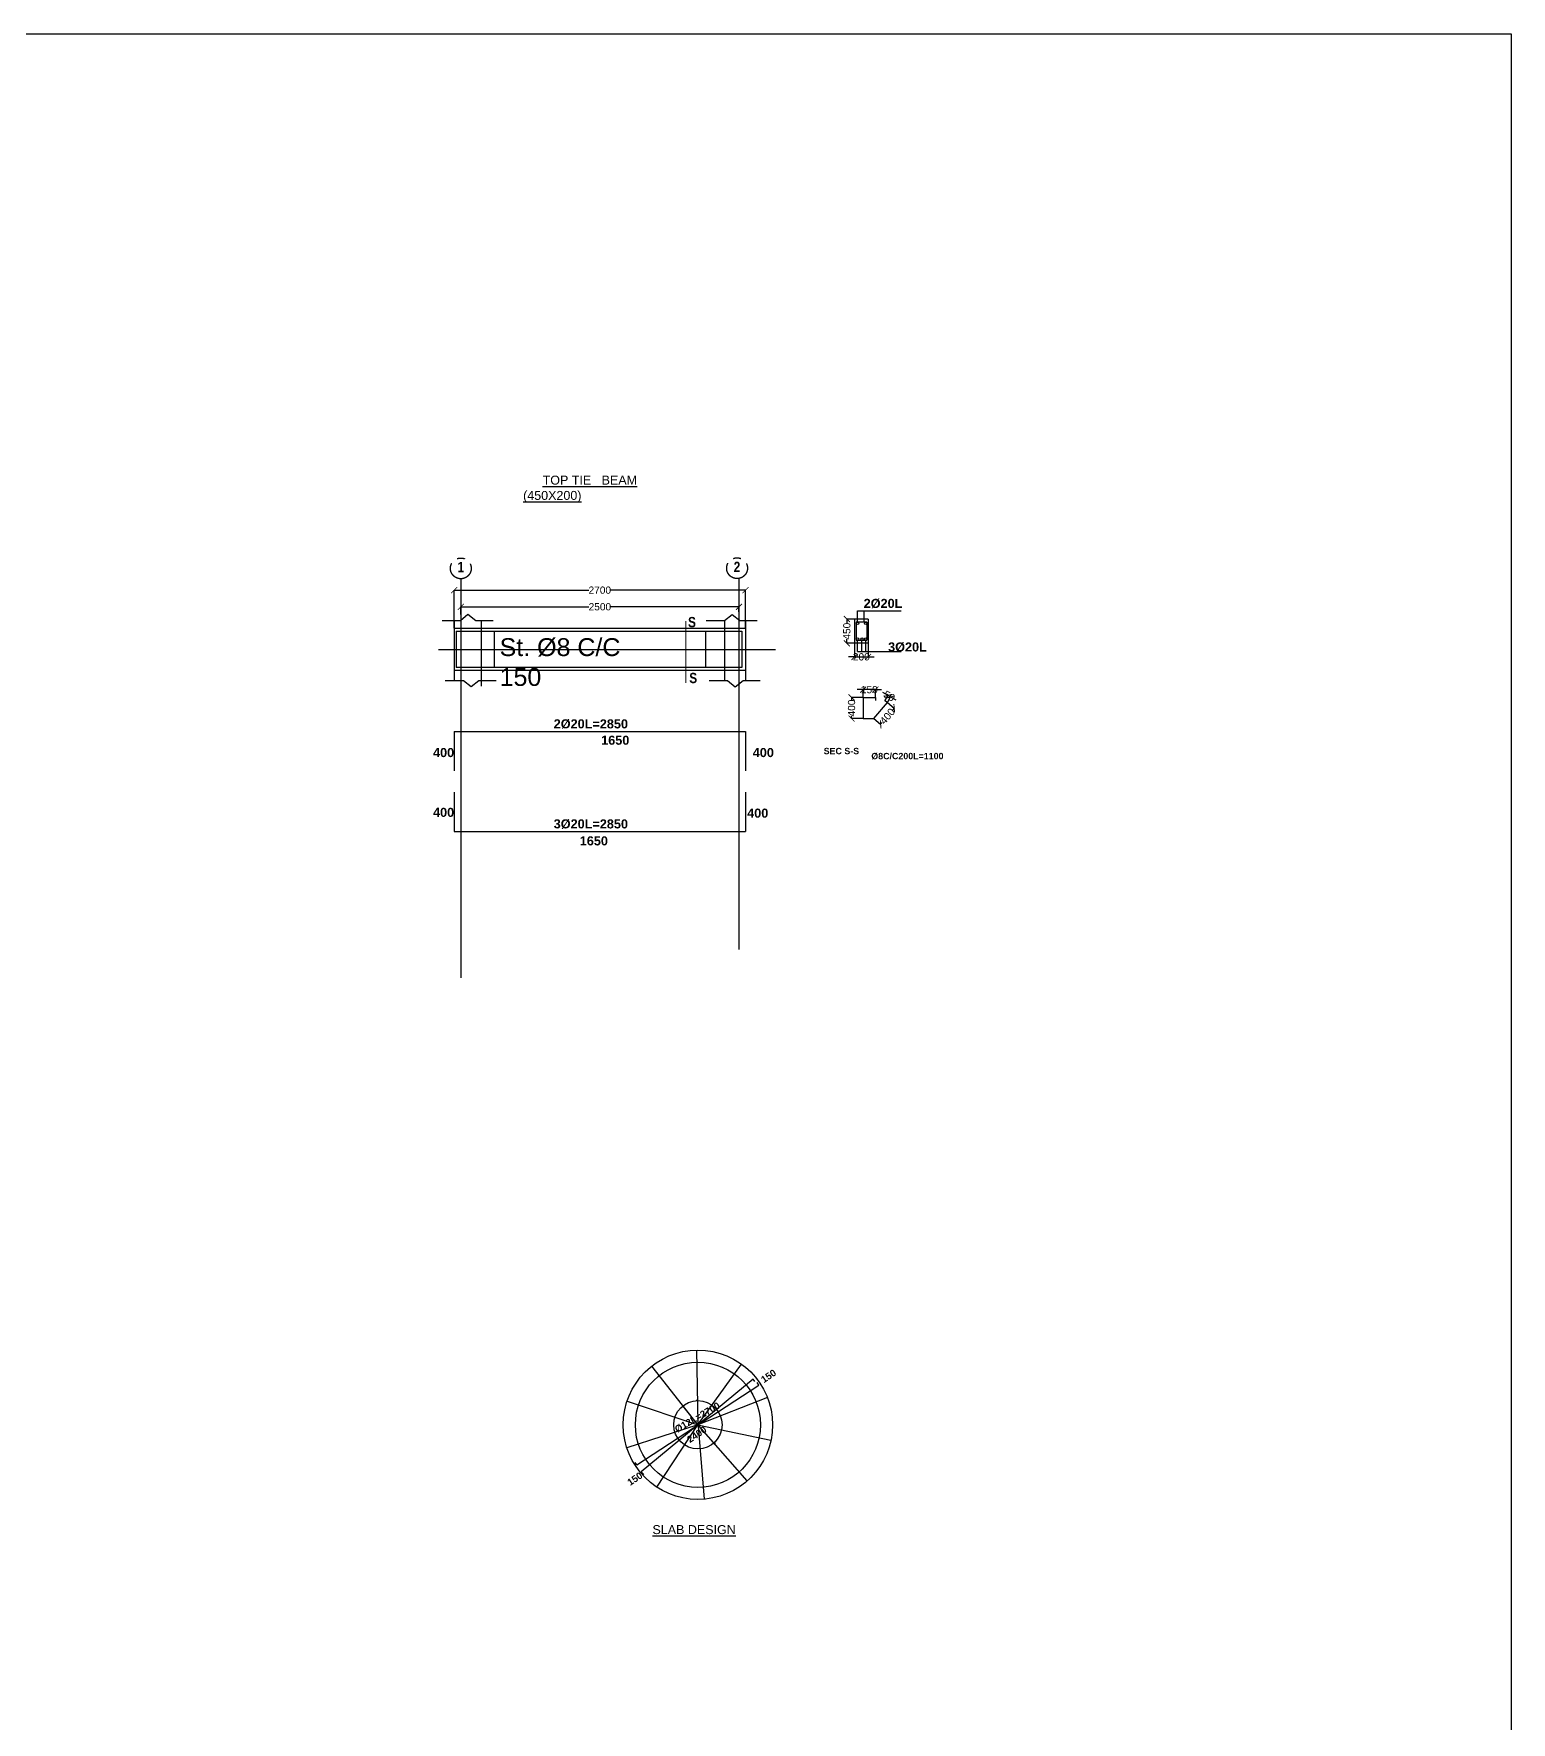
# Model space of a CAD drawing. Header units: inches. Extents: x -291016 to -124071, y 25078 to 137196.
# Drawn here: x -148515 to -124071, y 109271 to 137196 of the extents above; entities that cross this region are included whole.
import ezdxf

# ---------------------------------------------------------------- set-up
doc = ezdxf.new("R2010")
doc.units = ezdxf.units.IN
doc.header["$MEASUREMENT"] = 0
doc.linetypes.add('CENTER', pattern=[2, 1.25, -0.25, 0.25, -0.25])
doc.linetypes.add('CENTER2', pattern=[28.575, 19.05, -3.175, 3.175, -3.175])
doc.layers.add('AXIS', color=8, linetype='CENTER')
doc.layers.add('TEX', color=4, linetype='Continuous')
for name, color, linetype, lineweight in [('bar', 2, 'Continuous', 60), ('DOOR', 112, 'Continuous', 20), ('texts', 3, 'Continuous', 15), ('wal', 7, 'Continuous', 50)]:
    doc.layers.add(name, color=color, linetype=linetype, lineweight=lineweight)
doc.styles.add('50', font='arial.ttf', dxfattribs={"height": 150})
doc.styles.add('G', font='arial.ttf')
doc.styles.add('SIMPLEX', font='arial.ttf', dxfattribs={"height": 120})
doc.styles.add('Swiss Outline Bold Condensed', font='swisscbo.ttf')
doc.dimstyles.new('25SC', dxfattribs={"dimtxt": 20, "dimasz": 100, "dimexe": 0, "dimexo": 0, "dimgap": 0, "dimtad": 0, "dimdec": 0, "dimzin": 0, "dimdsep": 46, "dimtxsty": 'SIMPLEX', "dimblk": 'ARCHTICK', "dimcen": 0, "dimclrd": 1, "dimclre": 1, "dimclrt": 6, "dimadec": 0, "dimazin": 0, "dimtfac": 1, "dimtdec": 0, "dimtix": 1, "dimtmove": 2, "dimatfit": 3, "dimldrblk": 'ARCHTICK', "dimfxl": 50, "dimtolj": 1, "dimtzin": 0, "dimarcsym": 0})

# ---------------------------------------------------------------- blocks, each defined once
blk = doc.blocks.new('_ArchTick')
at = {"color": 0, "const_width": 0.15}
blk.add_lwpolyline([(-0.5, -0.5), (0.5, 0.5)], dxfattribs=at)
blk = doc.blocks.new('*D110')
at = {"color": 1, "lineweight": -2, "transparency": 16777216}
for p, q in [((-141449, 127590), (-141449, 127719)), ((-141449, 127719), (-139329, 127719)), ((-136849, 127719), (-138969, 127719)), ((-136849, 127634), (-136849, 127719))]:
    blk.add_line(p, q, dxfattribs=at)
at = {"layer": 'Defpoints', "color": 0, "transparency": 16777216}
for p in [(-136849, 127719), (-136849, 127634), (-141449, 127590)]:
    blk.add_point(p, dxfattribs=at)
at = {"color": 1, "lineweight": -2, "transparency": 16777216, "xscale": 100, "yscale": 100, "zscale": 100, "rotation": 180}
blk.add_blockref('_ArchTick', (-141449, 127719), dxfattribs=at)
at = {"color": 1, "lineweight": -2, "transparency": 16777216, "xscale": 100, "yscale": 100, "zscale": 100}
blk.add_blockref('_ArchTick', (-136849, 127719), dxfattribs=at)
at = {"color": 6, "transparency": 16777216, "insert": (-139149, 127719), "char_height": 120, "attachment_point": 5, "style": 'SIMPLEX'}
blk.add_mtext('\\A1;2500', dxfattribs=at)
blk = doc.blocks.new('*D111')
at = {"color": 1, "lineweight": -2, "transparency": 16777216}
for p, q in [((-141560, 127364), (-141560, 127994)), ((-141560, 127994), (-139330, 127994)), ((-136740, 127994), (-138970, 127994)), ((-136740, 127364), (-136740, 127994))]:
    blk.add_line(p, q, dxfattribs=at)
at = {"layer": 'Defpoints', "color": 0, "transparency": 16777216}
for p in [(-136740, 127994), (-141560, 127364), (-136740, 127364)]:
    blk.add_point(p, dxfattribs=at)
at = {"color": 1, "lineweight": -2, "transparency": 16777216, "xscale": 100, "yscale": 100, "zscale": 100, "rotation": 180}
blk.add_blockref('_ArchTick', (-141560, 127994), dxfattribs=at)
at = {"color": 1, "lineweight": -2, "transparency": 16777216, "xscale": 100, "yscale": 100, "zscale": 100}
blk.add_blockref('_ArchTick', (-136740, 127994), dxfattribs=at)
at = {"color": 6, "transparency": 16777216, "insert": (-139150, 127994), "char_height": 120, "attachment_point": 5, "style": 'SIMPLEX'}
blk.add_mtext('\\A1;2700', dxfattribs=at)
blk = doc.blocks.new('*D212')
at = {"color": 1, "lineweight": -2, "transparency": 16777216}
for p, q in [((-134382, 126254), (-134469, 126304)), ((-134435, 126163), (-134382, 126254)), ((-134392, 126138), (-134339, 126229)), ((-134339, 126229), (-134382, 126254)), ((-134339, 126229), (-134252, 126179))]:
    blk.add_line(p, q, dxfattribs=at)
at = {"layer": 'Defpoints', "color": 0, "transparency": 16777216}
for p in [(-134382, 126254), (-134435, 126163), (-134392, 126138)]:
    blk.add_point(p, dxfattribs=at)
at = {"color": 1, "lineweight": -2, "transparency": 16777216, "xscale": 100, "yscale": 100, "zscale": 100}
for p, rotation in [((-134382, 126254), 329.9862666535626), ((-134339, 126229), 149.9862666535626)]:
    blk.add_blockref('_ArchTick', p, dxfattribs=dict(at, rotation=rotation))
at = {"color": 6, "transparency": 16777216, "insert": (-134361, 126242), "char_height": 120, "attachment_point": 5, "rotation": 329.9863, "style": 'SIMPLEX'}
blk.add_mtext('\\A1;50', dxfattribs=at)
blk = doc.blocks.new('*D213')
at = {"color": 1, "lineweight": -2, "transparency": 16777216}
for p, q in [((-134936, 127516), (-135063, 127516)), ((-135063, 127516), (-135063, 127451)), ((-135063, 127116), (-135063, 127182)), ((-134936, 127116), (-135063, 127116))]:
    blk.add_line(p, q, dxfattribs=at)
at = {"layer": 'Defpoints', "color": 0, "transparency": 16777216}
for p in [(-134936, 127516), (-135063, 127116), (-134936, 127116)]:
    blk.add_point(p, dxfattribs=at)
at = {"color": 1, "lineweight": -2, "transparency": 16777216, "xscale": 100, "yscale": 100, "zscale": 100}
for p, rotation in [((-135063, 127516), 90), ((-135063, 127116), 270)]:
    blk.add_blockref('_ArchTick', p, dxfattribs=dict(at, rotation=rotation))
at = {"color": 6, "transparency": 16777216, "insert": (-135063, 127316), "char_height": 120, "attachment_point": 5, "rotation": 90, "style": 'SIMPLEX'}
blk.add_mtext('\\A1;450', dxfattribs=at)
blk = doc.blocks.new('*D214')
at = {"color": 1, "lineweight": -2, "transparency": 16777216}
for p, q in [((-134936, 127116.5), (-134936, 126891)), ((-134711, 127116.5), (-134711, 126891)), ((-134936, 126891), (-135036, 126891)), ((-134936, 126891), (-134711, 126891)), ((-134711, 126891), (-134611, 126891))]:
    blk.add_line(p, q, dxfattribs=at)
at = {"layer": 'Defpoints', "color": 0, "transparency": 16777216}
for p in [(-134936, 127116.5), (-134711, 127116.5), (-134711, 126891)]:
    blk.add_point(p, dxfattribs=at)
at = {"color": 1, "lineweight": -2, "transparency": 16777216, "xscale": 100, "yscale": 100, "zscale": 100}
blk.add_blockref('_ArchTick', (-134936, 126891), dxfattribs=at)
at = {"color": 1, "lineweight": -2, "transparency": 16777216, "xscale": 100, "yscale": 100, "zscale": 100, "rotation": 180}
blk.add_blockref('_ArchTick', (-134711, 126891), dxfattribs=at)
at = {"color": 6, "transparency": 16777216, "insert": (-134823.5, 126891), "char_height": 120, "attachment_point": 5, "style": 'SIMPLEX'}
blk.add_mtext('\\A1;200', dxfattribs=at)

msp = doc.modelspace()

# ---------------------------------------------------------------- linework, layer by layer
at = {"color": 0}
for p, q in [((-134886, 127466.5), (-134886, 127650.5)), ((-134886, 127650.5), (-134164, 127650.5)), ((-134777, 127466.5), (-134777, 127650.5)), ((-134886, 126982.5), (-134886, 127166.5)), ((-134814, 126982.5), (-134814, 127166.5)), ((-134751, 126982.5), (-134751, 127166.5)), ((-134886, 126982.5), (-134164, 126982.5))]:
    msp.add_line(p, q, dxfattribs=at)
at = {"color": 3}
for p, q in [((-141759.7492, 127494.3547), (-141457.2492, 127494.3547)), ((-141559.5008, 127494.3725), (-141559.5008, 126500.8433)), ((-141559.5008, 127364.1374), (-136739.5008, 127364.1817)), ((-141457.2492, 127494.3547), (-141332.2175, 127595.3548)), ((-141332.2175, 127595.3548), (-141201.7492, 127494.3547)), ((-141201.7492, 127494.3547), (-140916.7492, 127494.3547)), ((-141107.234, 126404.3254), (-141107.234, 127494.3547)), ((-137390.0008, 127491.0441), (-137087.5008, 127491.0441)), ((-137087.5008, 127491.0441), (-136962.4691, 127592.0443)), ((-137087.3215, 127491.0441), (-137087.3215, 126492.2562)), ((-136962.4691, 127592.0443), (-136832.0008, 127491.0441)), ((-136832.0008, 127491.0441), (-136547.0008, 127491.0441)), ((-136739.5008, 127491.0441), (-136739.5008, 126492.2562)), ((-134936, 127516.5), (-134936, 127116.5)), ((-134711, 127516.5), (-134936, 127516.5)), ((-134711, 127516.5), (-134936, 127516.5)), ((-134711, 127516.5), (-134711, 127116.5)), ((-134711, 127116.5), (-134936, 127116.5)), ((-141820.0008, 127014.1936), (-136245.0008, 127014.1936)), ((-136739.5008, 126664.1936), (-141559.5008, 126664.1936)), ((-141708.484, 126500.8254), (-141405.984, 126500.8254)), ((-141405.984, 126500.8254), (-141280.9522, 126399.8253)), ((-141280.9522, 126399.8253), (-141150.484, 126500.8254)), ((-141150.484, 126500.8254), (-140865.484, 126500.8254)), ((-137338.7355, 126497.5149), (-137036.2355, 126497.5149)), ((-137036.2355, 126497.5149), (-136911.2038, 126396.5147)), ((-136911.2038, 126396.5147), (-136780.7355, 126497.5149)), ((-136780.7355, 126497.5149), (-136495.7355, 126497.5149)), ((-134591.5, 126220), (-134591.5, 126170)), ((-134391.822, 126137.7198), (-134435.1172, 126162.7302)), ((-141559.5751, 125658.193), (-136739.5751, 125658.193)), ((-141559.5751, 125658.193), (-141559.5751, 125008.193)), ((-136739.5751, 125658.2492), (-136739.5751, 125008.2492)), ((-141559.5497, 124653.6372), (-141559.5497, 124003.6372)), ((-136739.5497, 124653.6934), (-136739.5497, 124003.6934)), ((-141559.5497, 124003.6372), (-136739.5497, 124003.6934)), ((-136521.749, 114848.3897), (-136521.749, 114848.3897)), ((-136485.693, 114789.8075), (-136485.693, 114789.8075)), ((-137539.4551, 114205.4253), (-137774.793, 114504.1142)), ((-137533.6251, 114610.2635), (-137548.3707, 114589.6635)), ((-137533.9572, 114590.1804), (-137541.3038, 114599.5362)), ((-137526.749, 114189.2988), (-137527.7308, 114190.545)), ((-137743.5693, 113861.5074), (-137751.1403, 113859.0565)), ((-137492.4856, 113807.1681), (-137491.1484, 113791.8386)), ((-137248.8739, 113875.8667), (-137273.1885, 113880.9451)), ((-137251.0323, 113900.5278), (-137248.7609, 113874.5763))]:
    msp.add_line(p, q, dxfattribs=at)
at = {"color": 6}
for p, q in [((-134906, 127466.5), (-134906, 127166.5)), ((-134731, 127466.5), (-134906, 127466.5)), ((-134731, 127466.5), (-134731, 127166.5)), ((-141526.4855, 127314.1936), (-136802.9983, 127314.1936)), ((-141526.4855, 127314.1936), (-141526.4855, 126714.1936)), ((-140899.5008, 127314.1936), (-140899.5008, 126714.1936)), ((-137399.5008, 127314.1936), (-137399.5008, 126714.1936)), ((-136802.9983, 127314.1936), (-136802.9983, 126714.1936)), ((-134906, 127166.5), (-134731, 127166.5)), ((-136802.9983, 126714.1936), (-141526.4855, 126714.1936)), ((-134791.5, 126220), (-134791.5, 125870)), ((-134791.5, 126220), (-134591.5, 126220)), ((-134616.5, 125870), (-134391.822, 126137.7198)), ((-134791.5, 125870), (-134616.5, 125870))]:
    msp.add_line(p, q, dxfattribs=at)
at = {"color": 1}
for p, q in [((-134791.5, 126349), (-134891.5, 126349)), ((-134791.5, 126220), (-134791.5, 126349)), ((-134591.5, 126349), (-134791.5, 126349)), ((-134591.5, 126220), (-134591.5, 126349)), ((-134591.5, 126349), (-134491.5, 126349)), ((-134791.5, 126220), (-134984.5, 126220)), ((-134984.5, 126220), (-134984.5, 126177.3192)), ((-134391.822, 126137.7198), (-134278.9113, 126042.962)), ((-134278.9113, 126042.962), (-134306.1895, 126010.4581)), ((-134984.5, 125870), (-134984.5, 125912.6808)), ((-134791.5, 125870), (-134984.5, 125870)), ((-134616.5, 125870), (-134503.5894, 125775.2422)), ((-134503.5894, 125775.2422), (-134476.3111, 125807.7461)), ((-137548.2254, 115425.0586), (-137526.4446, 114209.5366)), ((-137539.0375, 114205.737), (-138291.1521, 115160.3147)), ((-137515.6698, 114205.8357), (-136807.9914, 115194.4826)), ((-138698.0864, 114581.887), (-137545.9846, 114196.6486)), ((-136376.878, 114640.615), (-137526.8304, 114190.2439)), ((-137546.4656, 114183.8877), (-138701.8004, 113809.8886)), ((-138206.6239, 113159.174), (-137526.8304, 114190.2439)), ((-137527.7308, 114190.545), (-137526.8304, 114190.2439)), ((-137526.8304, 114190.2439), (-137527.3589, 114190.0728)), ((-137526.8304, 114190.2439), (-137526.749, 114189.2988)), ((-137525.0581, 114169.6786), (-137420.7907, 112959.805)), ((-136710.4887, 113263.5236), (-137513.4774, 114175.0854)), ((-137507.5656, 114186.2165), (-136317.9644, 113937.524))]:
    msp.add_line(p, q, dxfattribs=at)
at = {"color": 5}
for p, q in [((-138538.372, 113525.8645), (-136521.749, 114848.3897)), ((-136612.6161, 114946.5403), (-138463.1161, 113414.7917)), ((-136585.1961, 114904.7295), (-136612.6161, 114946.5403)), ((-136521.749, 114848.3897), (-136549.169, 114890.2005)), ((-138538.372, 113525.8645), (-138565.792, 113567.6753)), ((-138420.7562, 113367.6006), (-138463.1161, 113414.7917))]:
    msp.add_line(p, q, dxfattribs=at)
at = {"color": 3}
msp.add_lwpolyline([(-291016.0008, 137196.5), (-124070.9026, 137196.5), (-124070.9026, 25078.3067), (-291016.0008, 25078.3067)], close=True, dxfattribs=at)
at = {"color": 6}
for centre in [(-134886, 127446.5), (-134751, 127446.5), (-134886, 127186.5), (-134814, 127186.5), (-134751, 127186.5)]:
    msp.add_circle(centre, 20, dxfattribs=at)
at = {"color": 3}
for radius in [1234.9998, 1234.9998, 1034.9998]:
    msp.add_circle((-137526.8305, 114190.244), radius, dxfattribs=at)
msp.add_circle((-137526.8304, 114190.2439), 400)
at = {"layer": 'AXIS', "linetype": 'CENTER2', "ltscale": 1000}
for p, q in [((-141449.4651, 128182.4797), (-141449.7526, 121584.9267)), ((-136849.4651, 128182.5919), (-136849.7323, 122051.4299))]:
    msp.add_line(p, q, dxfattribs=at)
at = {"layer": 'AXIS', "ltscale": 500}
for centre in [(-141449.4651, 128354.3368), (-136879.0098, 128357.5683)]:
    msp.add_circle(centre, 171.857, dxfattribs=at)
at = {"layer": 'bar', "ltscale": 150, "const_width": 20}
msp.add_lwpolyline([(-137726.0008, 126456.6936), (-137726.0008, 127486.9609)], dxfattribs=at)
at = {"layer": 'DOOR', "color": 2, "linetype": 'Continuous', "ltscale": 0.2}
msp.add_circle((-137527.2851, 114189.5543), 20, dxfattribs=at)

# ---------------------------------------------------------------- block references
at = {"color": 1, "xscale": 100, "yscale": 100, "zscale": 100}
for p, rotation in [((-134984.5, 126220), 90), ((-134591.5, 126349), 180), ((-134278.9113, 126042.962), 49.99567424151289), ((-134984.5, 125870), 270), ((-134503.5894, 125775.2422), 229.9956742415129)]:
    msp.add_blockref('_ArchTick', p, dxfattribs=dict(at, rotation=rotation))
msp.add_blockref('_ArchTick', (-134791.5, 126349), dxfattribs=at)

# ---------------------------------------------------------------- texts
at = {"color": 6, "insert": (-134691.5, 126349), "char_height": 120, "attachment_point": 5, "style": 'SIMPLEX'}
msp.add_mtext('\\A1;150', dxfattribs=at)
at = {"color": 6, "char_height": 120, "attachment_point": 5, "style": 'SIMPLEX'}
for insert, rotation in [((-134984.5, 126045), 90), ((-134391.2503, 125909.1021), 49.99567424)]:
    msp.add_mtext('\\A1;400', dxfattribs=dict(at, insert=insert, rotation=rotation))
at = {"layer": 'TEX'}
for s, height, style, p in [('%%UTOP TIE   BEAM', 148, 'G', (-140096.0008, 129740.4287)), ('%%U(450X200)', 148, 'G', (-140419.0008, 129487.1936)), ('1', 170, 'Swiss Outline Bold Condensed', (-141504.516, 128291.6424)), ('2', 170, 'Swiss Outline Bold Condensed', (-136934.0607, 128294.8739)), ('S', 170, 'Swiss Outline Bold Condensed', (-137689.9604, 127381.0132)), ('S', 170, 'Swiss Outline Bold Condensed', (-137669.5008, 126456.6936)), ('%%USLAB DESIGN', 148, 'G', (-138279.0068, 112382.68))]:
    msp.add_text(s, height=height, dxfattribs=dict(at, style=style)).set_placement(p)
at = {"layer": 'TEX', "insert": (-140807.5008, 127200.1936), "char_height": 296, "attachment_point": 1, "style": 'G'}
msp.add_mtext_dynamic_manual_height_columns('St. %%C8 C/C 150', width=2462.399683, gutter_width=1, heights=[0], dxfattribs=at)
at = {"layer": 'texts', "lineweight": 50, "ltscale": 2, "char_height": 105, "attachment_point": 1}
for s, insert, width in [('{\\fArial|b1|i0|c0|p34;SEC S-S}', (-135446.5, 125386), 703.982526), ('{\\fArial|b1|i0|c0|p34;%%C8C/C200L=1100}', (-134658.268, 125303.0407), 364.62196)]:
    msp.add_mtext(s, dxfattribs=dict(at, insert=insert, width=width))
at = {"layer": 'wal', "lineweight": 50, "attachment_point": 3, "style": '50'}
for s, insert, char_height, rotation in [('{\\fArial|b1|i0|c0|p34;2%%C20L}', (-134144, 127850.13), 150, 359.95372519), ('{\\fArial|b1|i0|c0|p34;3%%C20L}', (-133740, 127129.63), 150, 359.95372519), ('{\\fArial|b1|i0|c0|p34;2%%C20L=2850}', (-138683.8278, 125857.823), 150, 359.95372519), ('{\\fArial|b1|i0|c0|p34;1650}', (-138661.3278, 125587.323), 150, 359.95372519), ('{\\fArial|b1|i0|c0|p34;400}', (-141559.5222, 125383.1936), 150, 359.95372519), ('{\\fArial|b1|i0|c0|p34;400}', (-136270.0008, 125383.2498), 150, 359.95372519), ('{\\fArial|b1|i0|c0|p34;400}', (-141559.4968, 124394.1965), 150, 359.95372519), ('{\\fArial|b1|i0|c0|p34;400}', (-136362.3849, 124381.7518), 150, 359.95372519), ('{\\fArial|b1|i0|c0|p34;3%%C20L=2850}', (-138683.7649, 124203.2672), 150, 359.95372519), ('{\\fArial|b1|i0|c0|p34;1650}', (-139015.3849, 123922.6956), 150, 359.95372519), ('{\\fArial|b1|i0|c0|p34;150}', (-136281.4413, 115116.6389), 112.5, 34.20407404), ('{\\fArial|b1|i0|c0|p34;%%C12L=2700}', (-137205.5068, 114573.18), 112.5, 30.21547798), ('{\\fArial|b1|i0|c0|p34;2400}', (-137432.3545, 114175.9138), 112.5, 34.20407404), ('{\\fArial|b1|i0|c0|p34;150}', (-138493.4413, 113417.6389), 112.5, 34.20407404)]:
    msp.add_mtext(s, dxfattribs=dict(at, insert=insert, char_height=char_height, rotation=rotation))

# ---------------------------------------------------------------- dimensions: what is measured, and where the dimension line sits
at = {"color": 3}
for base, p1, p2, text, picture, middle in [((-136739.5008, 127993.8725), (-141559.5008, 127364.1374), (-136739.5008, 127364.1374), '2700', '*D111', (-139149.5008, 127993.8725)), ((-136849.489, 127718.9277), (-141449.491, 127589.8741), (-136849.489, 127634.4429), '2500', '*D110', (-139149.49, 127718.9277)), ((-134711, 126891), (-134936, 127116.5), (-134711, 127116.5), '200', '*D214', (-134823.5, 126891))]:
    dim = msp.add_linear_dim(base=base, p1=p1, p2=p2, text=text, dimstyle='25SC', dxfattribs=at)
    dim.commit()
    dim.dimension.update_dxf_attribs({"geometry": picture, "text_midpoint": middle})
dim = msp.add_linear_dim(base=(-135063, 127116.5), p1=(-134936, 127516.5), p2=(-134936, 127116.5), angle=90, text='450', dimstyle='25SC', dxfattribs=at)
dim.commit()
dim.dimension.update_dxf_attribs({"geometry": '*D213', "text_midpoint": (-135063, 127316.5)})
dim = msp.add_aligned_dim(p1=(-134391.822, 126137.7198), p2=(-134435.1172, 126162.7302), distance=-105.6175, dimstyle='25SC', dxfattribs=at)
dim.commit()
dim.dimension.update_dxf_attribs({"geometry": '*D212', "text_midpoint": (-134360.6389, 126241.6798)})

doc.saveas('drawing.dxf')
